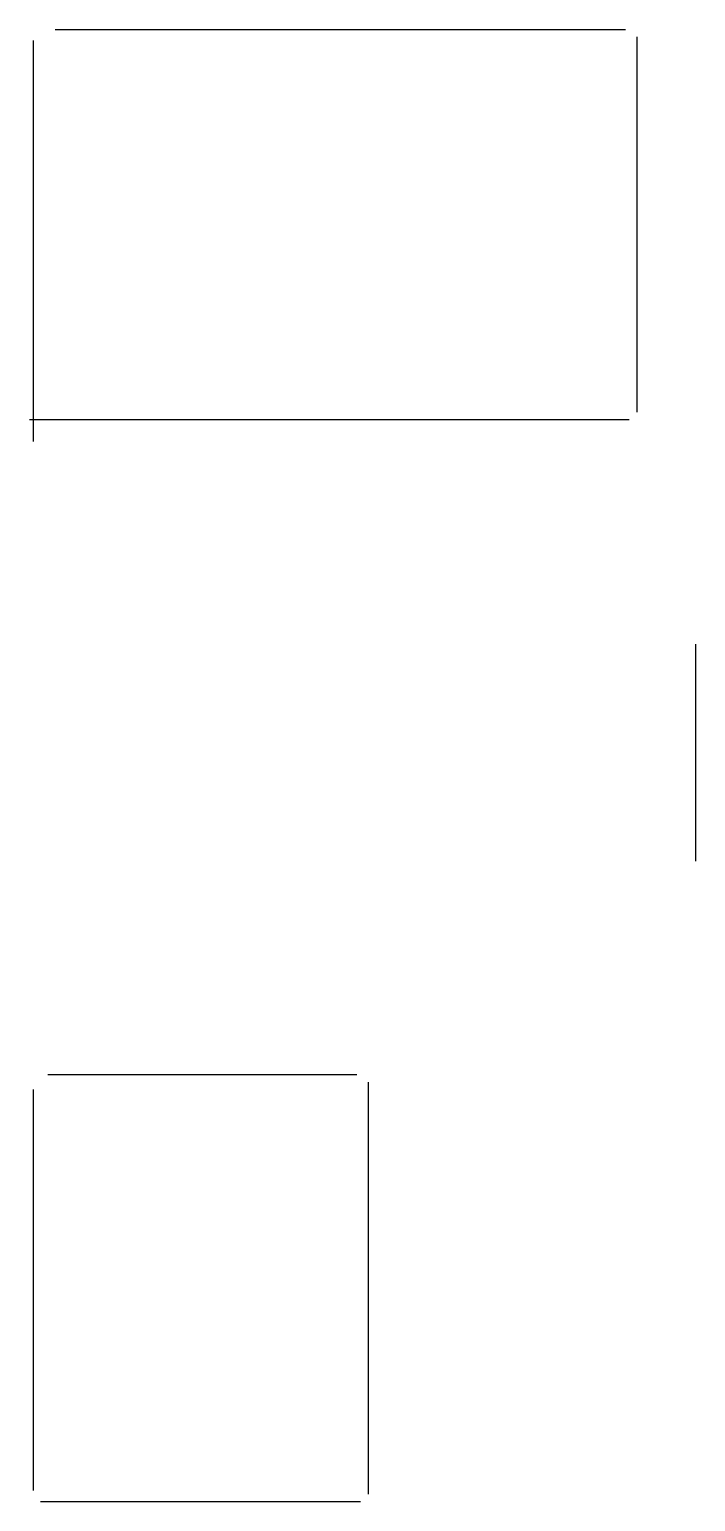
# Model space of a CAD drawing. Header units: metres. Extents: x 23 to 441, y 58 to 458.
# Drawn here: x 23 to 204, y 58 to 458 of the extents above; entities outside this region: 1.
import ezdxf

# ---------------------------------------------------------------- set-up
doc = ezdxf.new("R2010")
doc.units = ezdxf.units.M
doc.layers.add('outline', color=7, linetype='Continuous')

msp = doc.modelspace()

# ---------------------------------------------------------------- linework, layer by layer
at = {"layer": 'outline'}
for p, q in [((30, 458), (185, 458)), ((188, 456), (188, 354)), ((24, 455), (24, 346)), ((23, 352), (186, 352)), ((204, 291), (204, 232)), ((28, 174), (112, 174)), ((115, 172), (115, 60)), ((24, 170), (24, 61)), ((441, 161), (441, 58)), ((26, 58), (113, 58))]:
    msp.add_line(p, q, dxfattribs=at)

doc.saveas('drawing.dxf')
